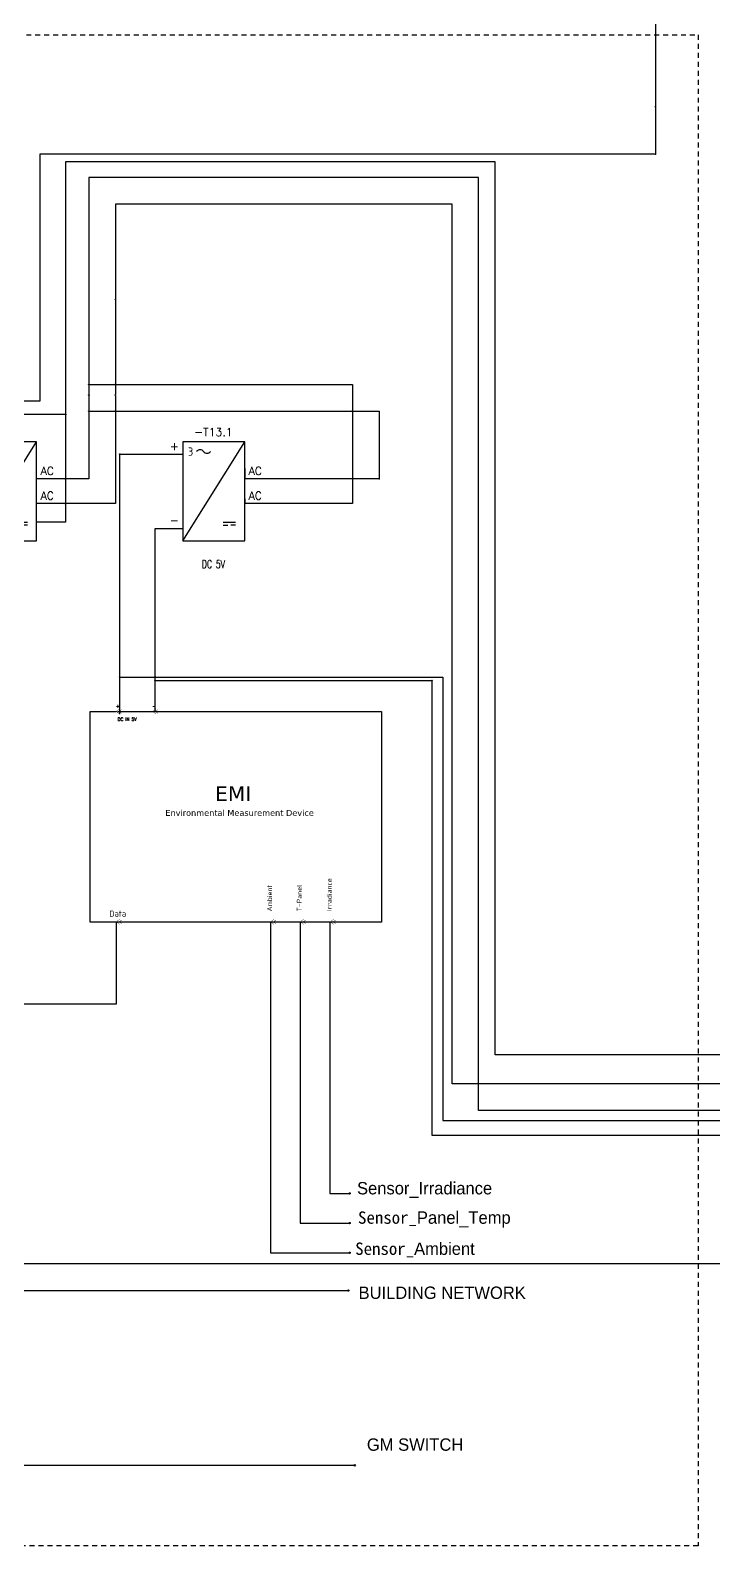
# Model space of a CAD drawing. Extents: x 1 to 170, y -32 to 186.
# Drawn here: x 67.99 to 85.14, y 62.26 to 100.26 of the extents above; entities that cross this region are included whole.
import ezdxf
from ezdxf.enums import TextEntityAlignment as Align

# ---------------------------------------------------------------- set-up
doc = ezdxf.new("R2010")
doc.units = 0
doc.header["$MEASUREMENT"] = 0
doc.linetypes.add('HIDDEN2', pattern=[0.1875, 0.125, -0.0625])
for name, color, linetype in [('DESC', 1, 'Continuous'), ('GRN_12AWG', 3, 'Continuous'), ('LOCBOX', 92, 'HIDDEN2'), ('RED_2.5mm^2', 1, 'Continuous'), ('RED_4AWG', 1, 'Continuous'), ('SYMS', 7, 'Continuous'), ('TAGS', 51, 'Continuous'), ('TERMS', 4, 'Continuous'), ('WHT_0.5mm^2', 7, 'Continuous')]:
    doc.layers.add(name, color=color, linetype=linetype)
doc.styles.add('WD', font='romans.shx')
doc.styles.add('WD_IEC', font='isocp2.shx', dxfattribs={"width": 0.9, "height": 4})

# ---------------------------------------------------------------- blocks, each defined once
blk = doc.blocks.new('HPW1_3PH')
for p, q in [((0, -1.354), (0.967, 0.193)), ((0.629, -1.064), (0.823, -1.064)), ((0.629, -1.112), (0.702, -1.112)), ((0.823, -1.112), (0.75, -1.112))]:
    blk.add_line(p, q)
blk.add_lwpolyline([(0.967, 0.193), (0, 0.193), (0, -1.354), (0.967, -1.354)], close=True)
for centre, start, end in [((0.271, -0.001), 36.8699, 143.1301), ((0.379, 0.08), 216.8699, 323.1301)]:
    blk.add_arc(centre, 0.0677, start, end)
at = {"style": 'WD_IEC'}
blk.add_text('3', height=0.13, dxfattribs=at).set_placement((0.163, 0.039), align=Align.MIDDLE_RIGHT)
at = {"style": 'WD', "width": 0.7}
for tag, p in [('INST', (0.479, 0.656)), ('LOC', (0.479, 0.469)), ('RATING1', (0.479, -1.594)), ('DESC1', (0.479, -1.781)), ('DESC2', (0.479, -1.969)), ('DESC3', (0.479, -2.156))]:
    blk.add_attdef(tag, text='', height=0.125, dxfattribs=at).set_placement(p, align=Align.CENTER)
at = {"style": 'WD'}
blk.add_attdef('TAG1', text='', height=0.125, dxfattribs=at).set_placement((0.479, 0.281), align=Align.CENTER)
at = {"style": 'WD', "flags": 8}
for tag, p in [('TERM01', (-0.062, 0.062)), ('TERM02', (-0.062, -0.325)), ('TERM03', (-0.062, -0.712)), ('TERM04', (-0.062, -1.099))]:
    blk.add_attdef(tag, text='', height=0.125, dxfattribs=at).set_placement(p, align=Align.RIGHT)
at = {"style": 'WD'}
for tag, p, height, flags in [('X4TERM01', (0, 0), 0.0193, 1), ('TERM05', (1.029, -0.325), 0.125, 8), ('X4TERM02', (0, -0.387), 0.0193, 1), ('X1TERM05', (0.967, -0.387), 0.0193, 1), ('TERM06', (1.029, -0.712), 0.125, 8), ('X4TERM03', (0, -0.774), 0.0193, 1), ('X1TERM06', (0.967, -0.774), 0.0193, 1), ('X4TERM04', (0, -1.161), 0.0193, 1)]:
    blk.add_attdef(tag, p, '', height=height, dxfattribs=dict(at, flags=flags))
at = {"style": 'WD', "flags": 9}
for tag, p in [('ASSYCODE', (0.479, 0.071)), ('FAMILY', (0.479, 0.101)), ('MFG', (0.479, 0.164)), ('CAT', (0.48, 0.132))]:
    blk.add_attdef(tag, text='', height=0.0155, dxfattribs=at).set_placement(p, align=Align.CENTER)
blk = doc.blocks.new('HC01PJ_1-')
blk.add_line((0.031, 0), (0.094, 0))
for points in [[(0.062, -0.094, 0.0125, 0.0125, 0), (-0.063, 0, 0.0125, 0.0125, 0), (0.062, 0.094, 0, 0, 0)], [(0.125, 0.062, 0.0125, 0.0125, 0), (0.031, 0, 0.0125, 0.0125, 0), (0.125, -0.063, 0, 0, 0)]]:
    blk.add_lwpolyline(points, format="xyseb")
at = {"style": 'WD', "width": 0.85}
for tag, p in [('INST', (-0.012, 0.467)), ('TAG1', (-0.01, 0.125)), ('LOC', (-0.012, 0.295)), ('DESC1', (-0.01, -0.344)), ('DESC2', (-0.01, -0.516)), ('DESC3', (-0.01, -0.687))]:
    blk.add_attdef(tag, text='', height=0.125, dxfattribs=at).set_placement(p, align=Align.CENTER)
at = {"style": 'WD', "flags": 9}
blk.add_attdef('WDTYPE', text='', height=0.01, dxfattribs=at).set_placement((-0.221, 0.075), align=Align.RIGHT)
at = {"style": 'WD'}
for tag, p, flags in [('X4TERMDESC01', (-0.094, 0.031), 1), ('X1TERMDESC02', (0.125, 0.031), 1), ('FAMILY', (0.206, 0.131), 9)]:
    blk.add_attdef(tag, p, '', height=0.01, dxfattribs=dict(at, flags=flags))
at = {"color": 7, "style": 'WD', "flags": 1}
for tag, p in [('X4TERM01', (-0.063, 0)), ('X1TERM02', (0.094, 0))]:
    blk.add_attdef(tag, p, '', height=0.0125, dxfattribs=at)
at = {"style": 'WD'}
for tag, p in [('X2LINK', (0, 0.094)), ('X8LINK', (0, -0.094))]:
    blk.add_attdef(tag, p, '', height=0.01, dxfattribs=at)
at = {"linetype": 'Continuous', "style": 'WD', "flags": 9}
for tag, p in [('ASSYCODE', (0.219, 0.062)), ('MFG', (0.228, 0.089)), ('CAT', (0.23, 0.108))]:
    blk.add_attdef(tag, text='', height=0.01, dxfattribs=at).set_placement(p, align=Align.CENTER)
at = {"linetype": 'Continuous', "style": 'WD', "flags": 8}
blk.add_attdef('TERM01', text='', height=0.125, dxfattribs=at).set_placement((-0.104, -0.031), align=Align.TOP_RIGHT)
blk.add_attdef('TERM02', text='', height=0.125, dxfattribs=at).set_placement((0.146, -0.031), align=Align.TOP_LEFT)
blk = doc.blocks.new('EMI Device')
blk.add_lwpolyline([(5.55, 0), (58.9, 0), (58.9, -42.52), (0, -42.52), (0, 0), (5.24, 0)])
at = {"layer": 'SYMS'}
ref = blk.add_blockref('HC01PJ_1-', (5.63, 0.04), dxfattribs=dict(at, xscale=5.609300331090708, yscale=5.609300331090708, zscale=5.609300331090708))
ref.add_attrib('TAG1', '+', dxfattribs={"layer": 'TAGS', "height": 0.701, "style": 'WD', "width": 0.85}).set_placement((5.57, 0.74), align=Align.CENTER)
ref.add_attrib('DESC1', 'DC IN 5V', (5.57, -1.89), dxfattribs={"layer": 'DESC', "height": 0.701, "style": 'WD', "width": 0.85})
ref = blk.add_blockref('HC01PJ_1-', (12.98, 0.04), dxfattribs=dict(at, xscale=5.609300331090708, yscale=5.609300331090708, zscale=5.609300331090708))
ref.add_attrib('TAG1', '-', dxfattribs={"layer": 'TAGS', "height": 0.701, "style": 'WD', "width": 0.85}).set_placement((12.92, 0.74), align=Align.CENTER)
ref = blk.add_blockref('HC01PJ_1-', (36.84, -42.48), dxfattribs=dict(at, xscale=5.609300331090708, yscale=5.609300331090708, zscale=5.609300331090708))
ref.add_attrib('TAG1', '  Ambient', (36.78, -41.78), dxfattribs={"layer": 'TAGS', "color": 1, "height": 1, "rotation": 90, "style": 'WD_IEC'})
ref = blk.add_blockref('HC01PJ_1-', (42.84, -42.48), dxfattribs=dict(at, xscale=5.609300331090708, yscale=5.609300331090708, zscale=5.609300331090708))
ref.add_attrib('TAG1', '  T-Panel', (42.78, -41.78), dxfattribs={"layer": 'TAGS', "color": 1, "height": 1, "rotation": 90, "style": 'WD_IEC'})
ref = blk.add_blockref('HC01PJ_1-', (48.91, -42.48), dxfattribs=dict(at, xscale=5.609300331090708, yscale=5.609300331090708, zscale=5.609300331090708))
ref.add_attrib('TAG1', '  Irradiance', (48.85, -41.78), dxfattribs={"layer": 'TAGS', "color": 1, "height": 1, "rotation": 90, "style": 'WD_IEC'})
ref = blk.add_blockref('HC01PJ_1-', (5.63, -42.48), dxfattribs=dict(at, xscale=5.609300331090708, yscale=5.609300331090708, zscale=5.609300331090708))
ref.add_attrib('TAG1', 'Data', dxfattribs={"layer": 'TAGS', "color": 1, "height": 1.2, "style": 'WD_IEC'}).set_placement((5.57, -41.78), align=Align.BOTTOM_CENTER)
at = {"attachment_point": 1}
for s, insert, char_height in [('\\pxqc;{\\fVerdana|b0|i0|c0|p34;EMI}', (8.34, -15.07), 3), ('{\\fVerdana|b0|i0|c0|p34;Environmental Measurement Device}', (15.2, -19.86), 1.2)]:
    blk.add_mtext_dynamic_manual_height_columns(s, width=41.1666, gutter_width=12.5, heights=[0], dxfattribs=dict(at, insert=insert, char_height=char_height))
blk = doc.blocks.new('WDDOT')
for radius in [0.03, 0.0187, 0.00929]:
    blk.add_circle((0, 0), radius)
blk = doc.blocks.new('HT0_02')
blk.add_circle((0, 0), 0.0699)
at = {"style": 'WD', "flags": 1}
for tag, p in [('X4TERM01', (-0.07, 0)), ('X2TERM01', (0, 0.07)), ('X1TERM01', (0.07, 0)), ('X8TERM01', (0, -0.07))]:
    blk.add_attdef(tag, p, '', height=0.01, dxfattribs=at)

msp = doc.modelspace()

# ---------------------------------------------------------------- linework, layer by layer
at = {"layer": 'GRN_12AWG'}
for p, q in [((79.654, 96.967), (68.877, 96.967)), ((68.877, 96.967), (68.877, 89.027)), ((79.654, 74.569), (79.654, 96.967)), ((68.877, 90.627), (49.987, 90.627)), ((68.877, 89.002), (68.877, 88.405)), ((68.877, 88.38), (68.877, 87.925)), ((68.877, 87.925), (68.155, 87.925)), ((97.333, 74.569), (79.654, 74.569))]:
    msp.add_line(p, q, dxfattribs=at)
for centre in [(68.877, 89.014), (68.877, 88.393)]:
    msp.add_arc(centre, 0.0124, 90, 270, dxfattribs=at)
at = {"layer": 'LOCBOX', "color": 6}
msp.add_lwpolyline([(43.367, 100.149), (84.747, 100.149), (84.747, 62.258), (43.367, 62.258)], close=True, dxfattribs=at)
at = {"layer": 'RED_2.5mm^2'}
for p, q in [((79.239, 96.569), (69.46, 96.569)), ((69.46, 96.569), (69.46, 91.115)), ((79.239, 95.079), (79.239, 96.569)), ((78.573, 95.903), (70.126, 95.903)), ((70.126, 95.903), (70.126, 91.128)), ((78.573, 95.079), (78.573, 95.903)), ((78.573, 73.838), (78.573, 95.079)), ((79.239, 73.85), (79.239, 95.079)), ((69.46, 91.379), (70.113, 91.379)), ((70.138, 91.379), (75.106, 91.379)), ((75.106, 91.379), (76.077, 91.379)), ((76.077, 91.379), (76.077, 90.726)), ((69.46, 91.115), (69.46, 89.014)), ((70.126, 91.103), (70.126, 88.393)), ((69.46, 90.714), (70.113, 90.714)), ((70.138, 90.714), (75.106, 90.714)), ((75.106, 90.714), (76.742, 90.714)), ((76.077, 90.701), (76.077, 89.007)), ((76.742, 90.714), (76.742, 89.007)), ((70.235, 83.115), (70.235, 89.636)), ((70.235, 89.636), (71.817, 89.636)), ((69.46, 89.014), (68.151, 89.014)), ((73.37, 89.277), (73.37, 89.014)), ((76.742, 89.014), (73.37, 89.014)), ((76.077, 89.007), (76.077, 88.393)), ((70.126, 88.393), (68.151, 88.393)), ((73.37, 88.509), (73.37, 88.393)), ((76.077, 88.393), (73.37, 88.393)), ((71.125, 83.18), (71.125, 87.772)), ((71.125, 87.772), (71.817, 87.772)), ((74.021, 77.904), (74.021, 69.605)), ((74.765, 77.904), (74.765, 70.35)), ((75.51, 77.904), (75.51, 71.094)), ((92.526, 73.838), (78.573, 73.838)), ((79.239, 73.173), (79.239, 73.825)), ((92.526, 73.173), (79.239, 73.173)), ((75.51, 71.094), (75.984, 71.094)), ((74.765, 70.35), (75.984, 70.35)), ((74.021, 69.605), (75.984, 69.605)), ((63.371, 68.658), (75.953, 68.658)), ((49.269, 64.274), (76.112, 64.274))]:
    msp.add_line(p, q, dxfattribs=at)
for centre, start, end in [((70.126, 91.379), 0, 180), ((70.126, 91.115), 90, 270), ((70.126, 90.714), 0, 180), ((76.077, 90.714), 90, 270), ((79.239, 73.838), 90, 270)]:
    msp.add_arc(centre, 0.0124, start, end, dxfattribs=at)
at = {"layer": 'RED_4AWG'}
for p, q in [((70.235, 84.043), (71.113, 84.043)), ((71.138, 84.043), (78.339, 84.043)), ((78.339, 84.043), (78.339, 72.922)), ((71.125, 83.959), (78.069, 83.959)), ((78.069, 83.959), (78.069, 72.555)), ((78.339, 72.922), (108.065, 72.922)), ((78.069, 72.555), (108.334, 72.555)), ((63.383, 69.334), (108.587, 69.334))]:
    msp.add_line(p, q, dxfattribs=at)
msp.add_arc((71.125, 84.043), 0.0124, 0, 180, dxfattribs=at)
at = {"layer": 'WHT_0.5mm^2'}
for p, q in [((83.676, 108.25), (83.676, 98.347)), ((83.676, 98.347), (83.676, 97.155)), ((68.531, 97.155), (68.233, 97.155)), ((68.233, 97.155), (68.233, 90.961)), ((83.676, 97.155), (68.539, 97.155)), ((68.233, 90.961), (46.913, 90.961)), ((70.148, 77.904), (70.148, 75.836)), ((70.148, 75.836), (49.5, 75.836))]:
    msp.add_line(p, q, dxfattribs=at)

# ---------------------------------------------------------------- block references
at = {"xscale": 0.1240948436918018, "yscale": 0.1240948436918018, "zscale": 0.1240948436918018}
msp.add_blockref('EMI Device', (69.493, 83.176), dxfattribs=at)
at = {"layer": 'SYMS', "xscale": 0.2481896873836037, "yscale": 0.2481896873836037, "zscale": 0.2481896873836037}
for name, p in [('WDDOT', (83.676, 98.347)), ('WDDOT', (83.676, 97.155)), ('WDDOT', (83.676, 97.155)), ('WDDOT', (70.126, 93.516)), ('WDDOT', (69.46, 91.379)), ('WDDOT', (69.46, 91.115)), ('WDDOT', (68.877, 90.627)), ('WDDOT', (69.46, 90.714)), ('WDDOT', (70.235, 89.636)), ('WDDOT', (76.742, 89.014)), ('WDDOT', (70.235, 84.043)), ('WDDOT', (71.125, 83.959)), ('WDDOT', (78.069, 83.959)), ('HT0_02', (76.001, 71.094)), ('HT0_02', (76.001, 70.35)), ('HT0_02', (76.001, 69.605)), ('HT0_02', (75.971, 68.658)), ('HT0_02', (76.13, 64.274))]:
    msp.add_blockref(name, p, dxfattribs=at)
at = {"layer": 'SYMS'}
ref = msp.add_blockref('HPW1_3PH', (66.598, 89.636), dxfattribs=dict(at, xscale=1.605833197995333, yscale=1.605833197995333, zscale=1.605833197995333))
ref.add_attrib('DESC1', 'DC 24V', dxfattribs={"layer": 'DESC', "height": 0.2007, "style": 'WD', "width": 0.7}).set_placement((67.367, 86.775), align=Align.CENTER)
ref.add_attrib('TAG1', '-T13.2', dxfattribs={"layer": 'TAGS', "color": 5, "height": 0.2007, "style": 'WD'}).set_placement((67.367, 90.087), align=Align.CENTER)
ref.add_attrib('TERM03', '+', dxfattribs={"layer": 'TERMS', "height": 0.201, "style": 'WD', "flags": 8}).set_placement((66.499, 88.492), align=Align.RIGHT)
ref.add_attrib('TERM02', '-', dxfattribs={"layer": 'TERMS', "height": 0.201, "style": 'WD', "flags": 8}).set_placement((66.499, 89.114), align=Align.RIGHT)
ref.add_attrib('TERM01', '+', dxfattribs={"layer": 'TERMS', "height": 0.201, "style": 'WD', "flags": 8}).set_placement((66.499, 89.735), align=Align.RIGHT)
ref.add_attrib('TERM06', 'AC', (68.251, 88.492), dxfattribs={"layer": 'TERMS', "height": 0.2007, "style": 'WD', "flags": 8})
ref.add_attrib('TERM05', 'AC', (68.251, 89.114), dxfattribs={"layer": 'TERMS', "height": 0.2007, "style": 'WD', "flags": 8})
ref.add_attrib('TERM04', '-', dxfattribs={"layer": 'TERMS', "height": 0.201, "style": 'WD', "flags": 8}).set_placement((66.499, 87.871), align=Align.RIGHT)
ref = msp.add_blockref('HPW1_3PH', (71.817, 89.636), dxfattribs=dict(at, xscale=1.605833197995333, yscale=1.605833197995333, zscale=1.605833197995333))
ref.add_attrib('DESC1', 'DC 5V', dxfattribs={"layer": 'DESC', "height": 0.2007, "style": 'WD', "width": 0.7}).set_placement((72.586, 86.775), align=Align.CENTER)
ref.add_attrib('TAG1', '-T13.1', dxfattribs={"layer": 'TAGS', "color": 5, "height": 0.2007, "style": 'WD'}).set_placement((72.586, 90.087), align=Align.CENTER)
ref.add_attrib('TERM01', '+', dxfattribs={"layer": 'TERMS', "height": 0.201, "style": 'WD', "flags": 8}).set_placement((71.717, 89.735), align=Align.RIGHT)
ref.add_attrib('TERM06', 'AC', (73.469, 88.492), dxfattribs={"layer": 'TERMS', "height": 0.2007, "style": 'WD', "flags": 8})
ref.add_attrib('TERM05', 'AC', (73.469, 89.114), dxfattribs={"layer": 'TERMS', "height": 0.2007, "style": 'WD', "flags": 8})
ref.add_attrib('TERM04', '-', dxfattribs={"layer": 'TERMS', "height": 0.201, "style": 'WD', "flags": 8}).set_placement((71.717, 87.871), align=Align.RIGHT)

# ---------------------------------------------------------------- texts
at = {"attachment_point": 1}
for s, insert, char_height in [('Sensor_Irradiance', (76.189, 71.379), 0.31024), ('{\\fSimHei|b0|i0|c134|p49;Sensor_}Panel_Temp', (76.214, 70.642), 0.31024), ('{\\fSimHei|b0|i0|c134|p49;Sensor_}Ambient', (76.143, 69.862), 0.31024), ('BUILDING NETWORK', (76.228, 68.757), 0.31024), ('GM SWITCH', (76.436, 64.949), 0.3102)]:
    msp.add_mtext_dynamic_manual_height_columns(s, width=15.17221, gutter_width=12.5, heights=[0], dxfattribs=dict(at, insert=insert, char_height=char_height))

doc.saveas('drawing.dxf')
